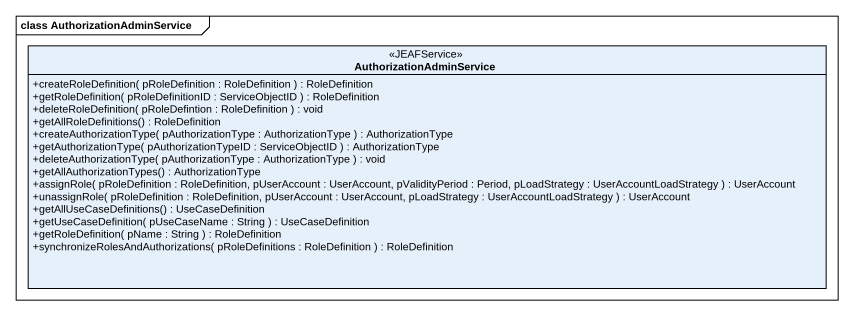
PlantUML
@startuml
mainframe class AuthorizationAdminService
hide circle
hide empty members
skinparam classAttributeIconSize 0
interface AuthorizationAdminService <<JEAFService>> {
  +createRoleDefinition( pRoleDefinition : RoleDefinition ) : RoleDefinition
  +getRoleDefinition( pRoleDefinitionID : ServiceObjectID ) : RoleDefinition
  +deleteRoleDefinition( pRoleDefintion : RoleDefinition ) : void
  +getAllRoleDefinitions() : RoleDefinition
  +createAuthorizationType( pAuthorizationType : AuthorizationType ) : AuthorizationType
  +getAuthorizationType( pAuthorizationTypeID : ServiceObjectID ) : AuthorizationType
  +deleteAuthorizationType( pAuthorizationType : AuthorizationType ) : void
  +getAllAuthorizationTypes() : AuthorizationType
  +assignRole( pRoleDefinition : RoleDefinition, pUserAccount : UserAccount, pValidityPeriod : Period, pLoadStrategy : UserAccountLoadStrategy ) : UserAccount
  +unassignRole( pRoleDefinition : RoleDefinition, pUserAccount : UserAccount, pLoadStrategy : UserAccountLoadStrategy ) : UserAccount
  +getAllUseCaseDefinitions() : UseCaseDefinition
  +getUseCaseDefinition( pUseCaseName : String ) : UseCaseDefinition
  +getRoleDefinition( pName : String ) : RoleDefinition
  +synchronizeRolesAndAuthorizations( pRoleDefinitions : RoleDefinition ) : RoleDefinition
}
@enduml
